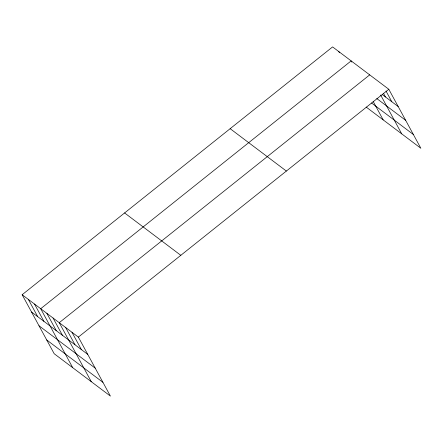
<?xml version="1.0" encoding="UTF-8"?>
<svg xmlns="http://www.w3.org/2000/svg" width="443" height="443" viewBox="0 0 443 443"><rect width="100%" height="100%" fill="white"/><g stroke="black" fill="none" stroke-linecap="round" stroke-linejoin="round"><path stroke-width="0.66" d="M22.15 294.728L78.367 337.095L110.401 396.092L54.184 353.719L22.15 294.728L332.599 46.908L388.816 89.281L420.85 148.272L366.178 107.068M369.706 74.873L59.251 322.692L91.286 381.689M78.367 337.095L388.816 89.281M382.276 94.564L398.207 106.569M376.771 98.545L405.677 120.33M371.588 103.014L413.38 134.511M230.155 128.686L286.372 171.059M124.599 212.945L180.816 255.318M31.536 312.016L87.753 354.389M39.012 325.777L95.228 368.15M46.709 339.958L102.926 382.331M386.008 91.037L391.834 101.768M383.522 93.39L385.465 96.967M380.648 95.029L401.735 133.869M351.803 62.081L351.155 60.89L40.701 308.71L72.735 367.707M373.144 101.397L383.184 119.887M338.784 51.565L339.432 52.761M71.993 332.294L81.385 349.588M65.625 327.493L75.011 344.787M53.071 318.03L62.457 335.323M46.886 313.367L56.272 330.661M34.515 304.048L43.907 321.341M28.335 299.385L37.721 316.679"/></g></svg>
